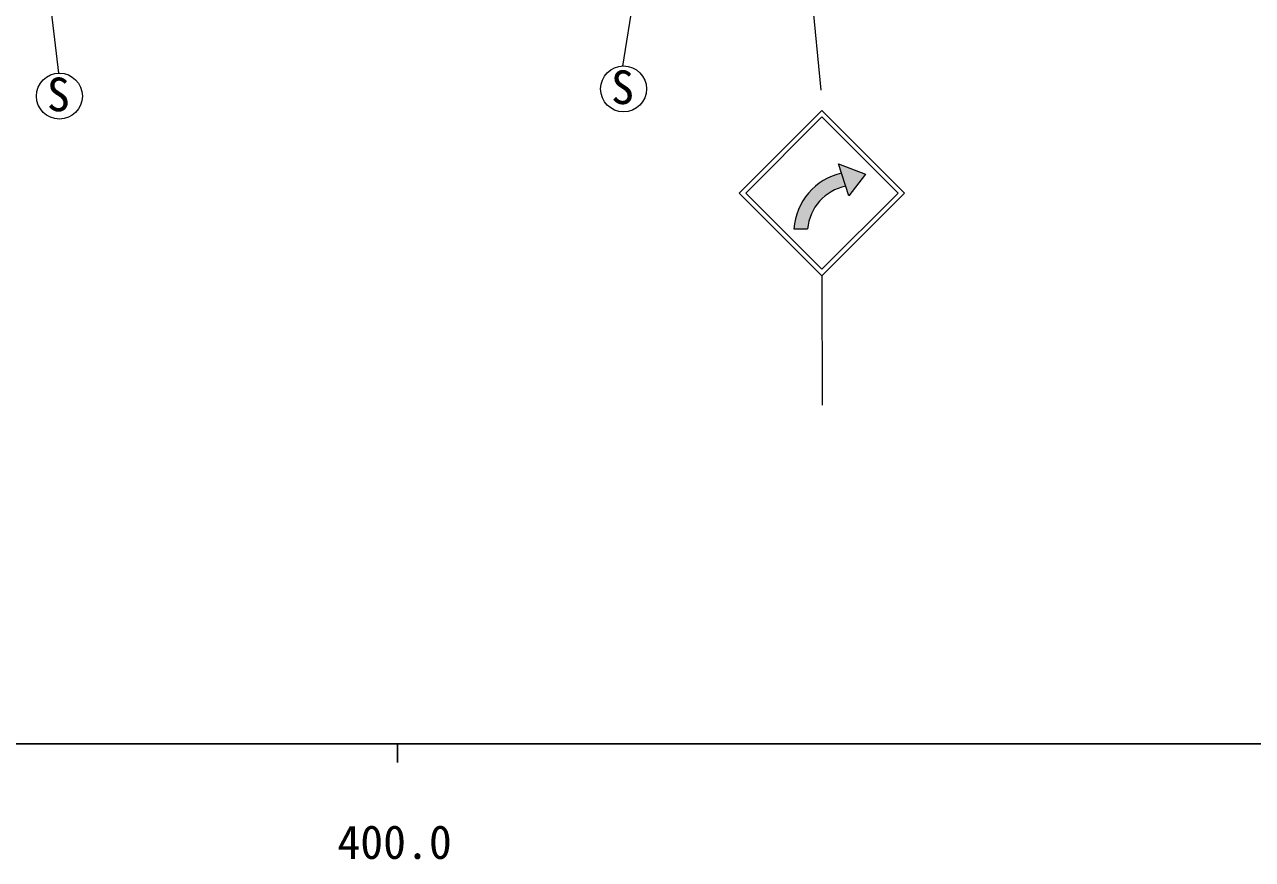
# Model space of a CAD drawing. Units: millimetres, scale not verified. Extents: x 40000 to 680000, y 20000 to 380000.
# Drawn here: x 447687 to 514576, y 198715 to 244165 of the extents above; entities that cross this region are included whole.
import ezdxf
from ezdxf.enums import TextEntityAlignment as Align

# ---------------------------------------------------------------- set-up
doc = ezdxf.new("R2010")
doc.units = ezdxf.units.MM
doc.header["$LTSCALE"] = 1000
for name, color, linetype, lineweight in [('M-BGD', 7, 'Continuous', 13), ('M-STR-STRC', 7, 'Continuous', 13), ('M-TTL-BAND', 7, 'Continuous', 25)]:
    doc.layers.add(name, color=color, linetype=linetype, lineweight=lineweight)
doc.styles.add('ＭＳ ゴシック', font='')
doc.styles.get('ＭＳ ゴシック').set_extended_font_data('MS Gothic')

msp = doc.modelspace()

# ---------------------------------------------------------------- hatches: boundary and pattern name
at = {"layer": 'M-STR-STRC'}
for points in [[(492028, 236592), (493498, 236028), (492587, 234844)], [(492028, 236592), (493498, 236028), (492587, 234844)], [(492194, 236073), (492028, 236592), (493498, 236028), (492587, 234844), (492421, 235363)], [(492194, 236073), (492194, 236073), (492421, 235363), (492421, 235363, 0.33505), (490345, 233040), (490345, 233040), (489602, 233041), (489602, 233041, -0.33299)]]:
    msp.add_hatch(color=256, dxfattribs=at).paths.add_polyline_path(points)

# ---------------------------------------------------------------- linework, layer by layer
at = {"layer": 'M-BGD'}
for p, q in [((485223, 272701), (480266, 241909)), ((446807, 264368), (449534, 241519))]:
    msp.add_line(p, q, dxfattribs=at)
for centre in [(449586, 240270), (480317, 240660)]:
    msp.add_circle(centre, 1250, dxfattribs=at)
at = {"layer": 'M-STR-STRC'}
for p, q in [((487929, 273528), (491063, 240598)), ((486622, 234995), (491122, 239495)), ((495622, 234994), (491122, 239495)), ((486975, 234994), (491122, 239141)), ((495269, 234994), (491122, 239141)), ((492587, 234844), (492028, 236592)), ((492028, 236592), (493498, 236028)), ((493498, 236028), (492587, 234844)), ((486622, 234995), (491122, 230494)), ((486975, 234994), (491122, 230847)), ((491122, 230847), (495269, 234994)), ((491122, 230494), (495622, 234994)), ((489602, 233041), (490345, 233040)), ((491122, 230494), (491141, 223449))]:
    msp.add_line(p, q, dxfattribs=at)
for radius, start, end in [(3327, 102.62812, 176.29677), (2586, 101.16557, 175.26003)]:
    msp.add_arc((492922, 232826), radius, start, end, dxfattribs=at)
at = {"layer": 'M-TTL-BAND'}
for p, q in [((40000, 205000), (579000, 205000)), ((468000, 205000), (468000, 204000))]:
    msp.add_line(p, q, dxfattribs=at)

# ---------------------------------------------------------------- texts
at = {"layer": 'M-BGD', "style": 'ＭＳ ゴシック'}
for p in [(479639, 239287), (448907, 238896)]:
    msp.add_text('S', height=1833, dxfattribs=at).set_placement(p, align=Align.BOTTOM_LEFT)
at = {"layer": 'M-TTL-BAND', "style": 'ＭＳ ゴシック'}
msp.add_text('400.0', height=1833, dxfattribs=at).set_placement((467844, 198195), align=Align.BOTTOM_CENTER)

doc.saveas('drawing.dxf')
